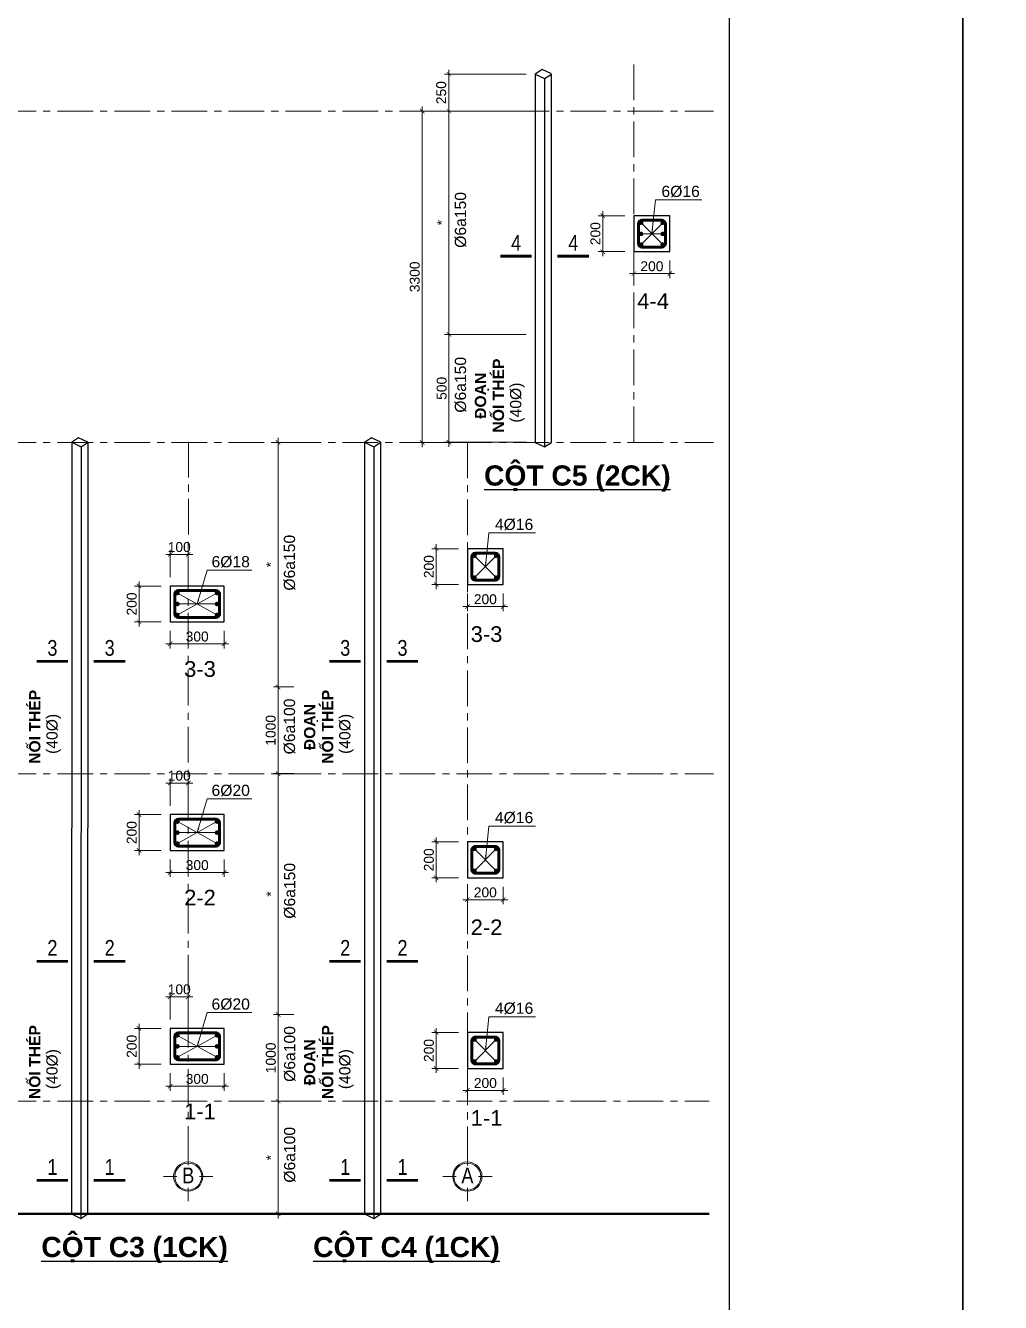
# Model space of a CAD drawing. Header units: millimetres. Extents: x 0 to 84000, y -29700 to 363007.
# Drawn here: x 21127 to 42840, y 119482 to 147928 of the extents above; entities that cross this region are included whole.
import ezdxf
from ezdxf.enums import TextEntityAlignment as Align

# ---------------------------------------------------------------- set-up
doc = ezdxf.new("R2010")
doc.units = ezdxf.units.MM
doc.linetypes.add('CENTER', pattern=[50.8, 31.75, -6.35, 6.35, -6.35])
for name, color, linetype, lineweight in [('- Border', 7, 'Continuous', 25), ('- Dims', 8, 'Continuous', 13), ('- Grid line', 8, 'CENTER', 13), ('- Note', 9, 'Continuous', 13), ('- RebarL', 6, 'Continuous', 60), ('- Text thin', 3, 'Continuous', 25)]:
    doc.layers.add(name, color=color, linetype=linetype, lineweight=lineweight)
doc.styles.add('B-Arial', font='arialbd.ttf')
doc.styles.add('B-Helve Condense', font='VNI-HelveB.TTF')
doc.styles.add('R-Arial', font='arial.ttf')
doc.styles.add('R-Helve Condense', font='VHELVCN.TTF')
doc.dimstyles.new('SC-100', dxfattribs={"dimtxt": 220, "dimasz": 100, "dimexe": 100, "dimexo": 200, "dimgap": 60, "dimtad": 1, "dimdec": 0, "dimzin": 0, "dimdsep": 46, "dimtxsty": 'R-Arial', "dimblk": 'ARCHTICK', "dimcen": 0.5, "dimdle": 100, "dimclrd": 256, "dimclre": 256, "dimclrt": 4, "dimadec": 0, "dimazin": 0, "dimtfac": 1, "dimtdec": 0, "dimtix": 1, "dimtmove": 0, "dimatfit": 3, "dimfxl": 1, "dimtolj": 1, "dimtzin": 0, "dimlwd": -1, "dimlwe": -1, "dimarcsym": 0})
doc.dimstyles.new('SC-25-100', dxfattribs={"dimtxt": 220, "dimasz": 100, "dimexe": 100, "dimexo": 200, "dimgap": 50, "dimtad": 1, "dimdec": 0, "dimlfac": 0.25, "dimzin": 0, "dimdsep": 46, "dimtxsty": 'R-Arial', "dimblk": 'ARCHTICK', "dimcen": 0.5, "dimdle": 100, "dimclrd": 256, "dimclre": 256, "dimclrt": 4, "dimadec": 0, "dimazin": 0, "dimtfac": 1, "dimtdec": 0, "dimtix": 1, "dimtmove": 0, "dimatfit": 3, "dimfxl": 1, "dimtolj": 1, "dimtzin": 0, "dimlwd": -1, "dimlwe": -1, "dimarcsym": 0})

# ---------------------------------------------------------------- blocks, each defined once
blk = doc.blocks.new('*U14')
at = {"layer": '- Note', "color": 7, "ltscale": 100, "const_width": 60}
blk.add_lwpolyline([(-351, -257), (349, -257)], dxfattribs=at)
at = {"layer": '- Text thin', "style": 'R-Helve Condense', "flags": 4}
blk.add_attdef('A', text='', height=350, dxfattribs=at).set_placement((3, 39), align=Align.MIDDLE_CENTER)
blk = doc.blocks.new('_ArchTick')
at = {"color": 0, "linetype": 'ByBlock', "const_width": 0.15}
blk.add_lwpolyline([(-0.5, -0.5), (0.5, 0.5)], dxfattribs=at)
blk = doc.blocks.new('*D131')
at = {"layer": '- Dims', "ltscale": 500, "transparency": 16777216}
for p, q in [((24150, 125588), (23556, 125588)), ((23656, 125688), (23656, 124688)), ((24150, 124788), (23556, 124788))]:
    blk.add_line(p, q, dxfattribs=at)
at = {"layer": 'Defpoints', "color": 0, "ltscale": 500, "transparency": 16777216}
for p in [(24350, 125588), (23656, 124788), (24350, 124788)]:
    blk.add_point(p, dxfattribs=at)
at = {"layer": '- Dims', "ltscale": 500, "transparency": 16777216, "xscale": 100, "yscale": 100, "zscale": 100}
for p, rotation in [((23656, 125588), 90), ((23656, 124788), 270)]:
    blk.add_blockref('_ArchTick', p, dxfattribs=dict(at, rotation=rotation))
at = {"layer": '- Dims', "color": 4, "ltscale": 500, "transparency": 16777216, "insert": (23493, 125188), "char_height": 220, "attachment_point": 5, "rotation": 90, "style": 'R-Arial'}
blk.add_mtext('\\A1;200', dxfattribs=at)
blk = doc.blocks.new('*D132')
at = {"layer": '- Dims', "ltscale": 500, "transparency": 16777216}
for p, q in [((24350, 124588), (24350, 124199)), ((25550, 124588), (25550, 124199)), ((24250, 124299), (25650, 124299))]:
    blk.add_line(p, q, dxfattribs=at)
at = {"layer": 'Defpoints', "color": 0, "ltscale": 500, "transparency": 16777216}
for p in [(24350, 124788), (25550, 124788), (25550, 124299)]:
    blk.add_point(p, dxfattribs=at)
at = {"layer": '- Dims', "ltscale": 500, "transparency": 16777216, "xscale": 100, "yscale": 100, "zscale": 100, "rotation": 180}
blk.add_blockref('_ArchTick', (24350, 124299), dxfattribs=at)
at = {"layer": '- Dims', "ltscale": 500, "transparency": 16777216, "xscale": 100, "yscale": 100, "zscale": 100}
blk.add_blockref('_ArchTick', (25550, 124299), dxfattribs=at)
at = {"layer": '- Dims', "color": 4, "ltscale": 500, "transparency": 16777216, "insert": (24950, 124461), "char_height": 220, "attachment_point": 5, "style": 'R-Arial'}
blk.add_mtext('\\A1;300', dxfattribs=at)
blk = doc.blocks.new('Grid symbol')
at = {"layer": '- Grid line', "color": 7, "linetype": 'Continuous', "ltscale": 100}
for points in [[(0, 250), (0, 550)], [(-250, 0), (-550, 0)], [(250, 0), (550, 0)], [(0, -250), (0, -550)]]:
    blk.add_lwpolyline(points, dxfattribs=at)
blk.add_circle((0, 0), 325, dxfattribs=at)
at = {"layer": '- Grid line', "color": 32, "linetype": 'Continuous', "ltscale": 100}
blk.add_circle((0, 0), 300, dxfattribs=at)
at = {"layer": '- Grid line', "color": 3, "style": 'R-Helve Condense', "flags": 4}
blk.add_attdef('A', text='', height=350, dxfattribs=at).set_placement((1, 24), align=Align.MIDDLE_CENTER)
blk = doc.blocks.new('*D135')
at = {"layer": '- Dims', "ltscale": 500, "transparency": 16777216}
for p, q in [((24150, 130349), (23556, 130349)), ((23656, 130449), (23656, 129449)), ((24150, 129549), (23556, 129549))]:
    blk.add_line(p, q, dxfattribs=at)
at = {"layer": 'Defpoints', "color": 0, "ltscale": 500, "transparency": 16777216}
for p in [(24350, 130349), (23656, 129549), (24350, 129549)]:
    blk.add_point(p, dxfattribs=at)
at = {"layer": '- Dims', "ltscale": 500, "transparency": 16777216, "xscale": 100, "yscale": 100, "zscale": 100}
for p, rotation in [((23656, 130349), 90), ((23656, 129549), 270)]:
    blk.add_blockref('_ArchTick', p, dxfattribs=dict(at, rotation=rotation))
at = {"layer": '- Dims', "color": 4, "ltscale": 500, "transparency": 16777216, "insert": (23493, 129949), "char_height": 220, "attachment_point": 5, "rotation": 90, "style": 'R-Arial'}
blk.add_mtext('\\A1;200', dxfattribs=at)
blk = doc.blocks.new('*D136')
at = {"layer": '- Dims', "ltscale": 500, "transparency": 16777216}
for p, q in [((24350, 129349), (24350, 128960)), ((25550, 129349), (25550, 128960)), ((24250, 129060), (25650, 129060))]:
    blk.add_line(p, q, dxfattribs=at)
at = {"layer": 'Defpoints', "color": 0, "ltscale": 500, "transparency": 16777216}
for p in [(24350, 129549), (25550, 129549), (25550, 129060)]:
    blk.add_point(p, dxfattribs=at)
at = {"layer": '- Dims', "ltscale": 500, "transparency": 16777216, "xscale": 100, "yscale": 100, "zscale": 100, "rotation": 180}
blk.add_blockref('_ArchTick', (24350, 129060), dxfattribs=at)
at = {"layer": '- Dims', "ltscale": 500, "transparency": 16777216, "xscale": 100, "yscale": 100, "zscale": 100}
blk.add_blockref('_ArchTick', (25550, 129060), dxfattribs=at)
at = {"layer": '- Dims', "color": 4, "ltscale": 500, "transparency": 16777216, "insert": (24950, 129223), "char_height": 220, "attachment_point": 5, "style": 'R-Arial'}
blk.add_mtext('\\A1;300', dxfattribs=at)
blk = doc.blocks.new('*D137')
at = {"layer": '- Dims', "ltscale": 500, "transparency": 16777216}
for p, q in [((24150, 135442), (23556, 135442)), ((23656, 135542), (23656, 134542)), ((24150, 134642), (23556, 134642))]:
    blk.add_line(p, q, dxfattribs=at)
at = {"layer": 'Defpoints', "color": 0, "ltscale": 500, "transparency": 16777216}
for p in [(24350, 135442), (23656, 134642), (24350, 134642)]:
    blk.add_point(p, dxfattribs=at)
at = {"layer": '- Dims', "ltscale": 500, "transparency": 16777216, "xscale": 100, "yscale": 100, "zscale": 100}
for p, rotation in [((23656, 135442), 90), ((23656, 134642), 270)]:
    blk.add_blockref('_ArchTick', p, dxfattribs=dict(at, rotation=rotation))
at = {"layer": '- Dims', "color": 4, "ltscale": 500, "transparency": 16777216, "insert": (23493, 135042), "char_height": 220, "attachment_point": 5, "rotation": 90, "style": 'R-Arial'}
blk.add_mtext('\\A1;200', dxfattribs=at)
blk = doc.blocks.new('*D138')
at = {"layer": '- Dims', "ltscale": 500, "transparency": 16777216}
for p, q in [((24350, 134442), (24350, 134054)), ((25550, 134442), (25550, 134054)), ((24250, 134154), (25650, 134154))]:
    blk.add_line(p, q, dxfattribs=at)
at = {"layer": 'Defpoints', "color": 0, "ltscale": 500, "transparency": 16777216}
for p in [(24350, 134642), (25550, 134642), (25550, 134154)]:
    blk.add_point(p, dxfattribs=at)
at = {"layer": '- Dims', "ltscale": 500, "transparency": 16777216, "xscale": 100, "yscale": 100, "zscale": 100, "rotation": 180}
blk.add_blockref('_ArchTick', (24350, 134154), dxfattribs=at)
at = {"layer": '- Dims', "ltscale": 500, "transparency": 16777216, "xscale": 100, "yscale": 100, "zscale": 100}
blk.add_blockref('_ArchTick', (25550, 134154), dxfattribs=at)
at = {"layer": '- Dims', "color": 4, "ltscale": 500, "transparency": 16777216, "insert": (24950, 134316), "char_height": 220, "attachment_point": 5, "style": 'R-Arial'}
blk.add_mtext('\\A1;300', dxfattribs=at)
blk = doc.blocks.new('*D139')
at = {"layer": '- Dims', "ltscale": 200, "transparency": 16777216}
for p, q in [((27103, 125898), (26653, 125898)), ((26753, 123863), (26753, 125998)), ((27103, 123963), (26653, 123963))]:
    blk.add_line(p, q, dxfattribs=at)
at = {"layer": 'Defpoints', "color": 0, "ltscale": 200, "transparency": 16777216}
for p in [(26753, 125898), (27303, 125898), (27303, 123963)]:
    blk.add_point(p, dxfattribs=at)
at = {"layer": '- Dims', "ltscale": 200, "transparency": 16777216, "xscale": 100, "yscale": 100, "zscale": 100}
for p, rotation in [((26753, 125898), 90), ((26753, 123963), 270)]:
    blk.add_blockref('_ArchTick', p, dxfattribs=dict(at, rotation=rotation))
at = {"layer": '- Dims', "color": 4, "ltscale": 200, "transparency": 16777216, "insert": (26591, 124930), "char_height": 220, "attachment_point": 5, "rotation": 90, "style": 'R-Arial'}
blk.add_mtext('\\A1;1000', dxfattribs=at)
blk = doc.blocks.new('*D140')
at = {"layer": '- Dims', "ltscale": 200, "transparency": 16777216}
for p, q in [((27103, 131262), (26653, 131262)), ((26753, 125798), (26753, 131362)), ((27103, 125898), (26653, 125898))]:
    blk.add_line(p, q, dxfattribs=at)
at = {"layer": 'Defpoints', "color": 0, "ltscale": 200, "transparency": 16777216}
for p in [(26753, 131262), (27303, 131262), (27303, 125898)]:
    blk.add_point(p, dxfattribs=at)
at = {"layer": '- Dims', "ltscale": 200, "transparency": 16777216, "xscale": 100, "yscale": 100, "zscale": 100}
for p, rotation in [((26753, 131262), 90), ((26753, 125898), 270)]:
    blk.add_blockref('_ArchTick', p, dxfattribs=dict(at, rotation=rotation))
at = {"layer": '- Dims', "color": 4, "ltscale": 200, "transparency": 16777216, "insert": (26593, 128580), "char_height": 220, "attachment_point": 5, "rotation": 90, "style": 'R-Arial'}
blk.add_mtext('\\A1;*', dxfattribs=at)
blk = doc.blocks.new('*D141')
at = {"layer": '- Dims', "ltscale": 200, "transparency": 16777216}
for p, q in [((26753, 124063), (26753, 121354)), ((27103, 123963), (26653, 123963)), ((27103, 121454), (26653, 121454))]:
    blk.add_line(p, q, dxfattribs=at)
at = {"layer": 'Defpoints', "color": 0, "ltscale": 200, "transparency": 16777216}
for p in [(27303, 123963), (26753, 121454), (27303, 121454)]:
    blk.add_point(p, dxfattribs=at)
at = {"layer": '- Dims', "ltscale": 200, "transparency": 16777216, "xscale": 100, "yscale": 100, "zscale": 100}
for p, rotation in [((26753, 123963), 90), ((26753, 121454), 270)]:
    blk.add_blockref('_ArchTick', p, dxfattribs=dict(at, rotation=rotation))
at = {"layer": '- Dims', "color": 4, "ltscale": 200, "transparency": 16777216, "insert": (26593, 122708), "char_height": 220, "attachment_point": 5, "rotation": 90, "style": 'R-Arial'}
blk.add_mtext('\\A1;*', dxfattribs=at)
blk = doc.blocks.new('*D111')
at = {"layer": '- Dims', "ltscale": 200, "transparency": 16777216}
for p, q in [((27100, 133194), (26650, 133194)), ((26750, 131159), (26750, 133294)), ((27100, 131259), (26650, 131259))]:
    blk.add_line(p, q, dxfattribs=at)
at = {"layer": 'Defpoints', "color": 0, "ltscale": 200, "transparency": 16777216}
for p in [(26750, 133194), (27300, 133194), (27300, 131259)]:
    blk.add_point(p, dxfattribs=at)
at = {"layer": '- Dims', "ltscale": 200, "transparency": 16777216, "xscale": 100, "yscale": 100, "zscale": 100}
for p, rotation in [((26750, 133194), 90), ((26750, 131259), 270)]:
    blk.add_blockref('_ArchTick', p, dxfattribs=dict(at, rotation=rotation))
at = {"layer": '- Dims', "color": 4, "ltscale": 200, "transparency": 16777216, "insert": (26587, 132227), "char_height": 220, "attachment_point": 5, "rotation": 90, "style": 'R-Arial'}
blk.add_mtext('\\A1;1000', dxfattribs=at)
blk = doc.blocks.new('*D112')
at = {"layer": '- Dims', "ltscale": 200, "transparency": 16777216}
for p, q in [((27100, 138642), (26650, 138642)), ((26750, 133094), (26750, 138742)), ((27100, 133194), (26650, 133194))]:
    blk.add_line(p, q, dxfattribs=at)
at = {"layer": 'Defpoints', "color": 0, "ltscale": 200, "transparency": 16777216}
for p in [(26750, 138642), (27300, 138642), (27300, 133194)]:
    blk.add_point(p, dxfattribs=at)
at = {"layer": '- Dims', "ltscale": 200, "transparency": 16777216, "xscale": 100, "yscale": 100, "zscale": 100}
for p, rotation in [((26750, 138642), 90), ((26750, 133194), 270)]:
    blk.add_blockref('_ArchTick', p, dxfattribs=dict(at, rotation=rotation))
at = {"layer": '- Dims', "color": 4, "ltscale": 200, "transparency": 16777216, "insert": (26590, 135918), "char_height": 220, "attachment_point": 5, "rotation": 90, "style": 'R-Arial'}
blk.add_mtext('\\A1;*', dxfattribs=at)
blk = doc.blocks.new('*D143')
at = {"layer": '- Dims', "ltscale": 500, "transparency": 16777216}
for p, q in [((24350, 125788), (24350, 126392)), ((24750, 125788), (24750, 126392)), ((24350, 126292), (24250, 126292)), ((24350, 126292), (24750, 126292)), ((24750, 126292), (24850, 126292))]:
    blk.add_line(p, q, dxfattribs=at)
at = {"layer": 'Defpoints', "color": 0, "ltscale": 500, "transparency": 16777216}
for p in [(24750, 126292), (24350, 125588), (24750, 125588)]:
    blk.add_point(p, dxfattribs=at)
at = {"layer": '- Dims', "ltscale": 500, "transparency": 16777216, "xscale": 100, "yscale": 100, "zscale": 100}
blk.add_blockref('_ArchTick', (24350, 126292), dxfattribs=at)
at = {"layer": '- Dims', "ltscale": 500, "transparency": 16777216, "xscale": 100, "yscale": 100, "zscale": 100, "rotation": 180}
blk.add_blockref('_ArchTick', (24750, 126292), dxfattribs=at)
at = {"layer": '- Dims', "color": 4, "ltscale": 500, "transparency": 16777216, "insert": (24550, 126455), "char_height": 220, "attachment_point": 5, "style": 'R-Arial'}
blk.add_mtext('\\A1;100', dxfattribs=at)
blk = doc.blocks.new('*D113')
at = {"layer": '- Dims', "ltscale": 500, "transparency": 16777216}
for p, q in [((24350, 130549), (24350, 131154)), ((24750, 130549), (24750, 131154)), ((24350, 131054), (24250, 131054)), ((24350, 131054), (24750, 131054)), ((24750, 131054), (24850, 131054))]:
    blk.add_line(p, q, dxfattribs=at)
at = {"layer": 'Defpoints', "color": 0, "ltscale": 500, "transparency": 16777216}
for p in [(24750, 131054), (24350, 130349), (24750, 130349)]:
    blk.add_point(p, dxfattribs=at)
at = {"layer": '- Dims', "ltscale": 500, "transparency": 16777216, "xscale": 100, "yscale": 100, "zscale": 100}
blk.add_blockref('_ArchTick', (24350, 131054), dxfattribs=at)
at = {"layer": '- Dims', "ltscale": 500, "transparency": 16777216, "xscale": 100, "yscale": 100, "zscale": 100, "rotation": 180}
blk.add_blockref('_ArchTick', (24750, 131054), dxfattribs=at)
at = {"layer": '- Dims', "color": 4, "ltscale": 500, "transparency": 16777216, "insert": (24550, 131216), "char_height": 220, "attachment_point": 5, "style": 'R-Arial'}
blk.add_mtext('\\A1;100', dxfattribs=at)
blk = doc.blocks.new('*D114')
at = {"layer": '- Dims', "ltscale": 500, "transparency": 16777216}
for p, q in [((24350, 136147), (24250, 136147)), ((24350, 135642), (24350, 136247)), ((24350, 136147), (24750, 136147)), ((24750, 135642), (24750, 136247)), ((24750, 136147), (24850, 136147))]:
    blk.add_line(p, q, dxfattribs=at)
at = {"layer": 'Defpoints', "color": 0, "ltscale": 500, "transparency": 16777216}
for p in [(24750, 136147), (24350, 135442), (24750, 135442)]:
    blk.add_point(p, dxfattribs=at)
at = {"layer": '- Dims', "ltscale": 500, "transparency": 16777216, "xscale": 100, "yscale": 100, "zscale": 100}
blk.add_blockref('_ArchTick', (24350, 136147), dxfattribs=at)
at = {"layer": '- Dims', "ltscale": 500, "transparency": 16777216, "xscale": 100, "yscale": 100, "zscale": 100, "rotation": 180}
blk.add_blockref('_ArchTick', (24750, 136147), dxfattribs=at)
at = {"layer": '- Dims', "color": 4, "ltscale": 500, "transparency": 16777216, "insert": (24550, 136309), "char_height": 220, "attachment_point": 5, "style": 'R-Arial'}
blk.add_mtext('\\A1;100', dxfattribs=at)
blk = doc.blocks.new('*D115')
at = {"layer": '- Dims', "ltscale": 500, "transparency": 16777216}
for p, q in [((30768, 136274), (30173, 136274)), ((30273, 136374), (30273, 135374)), ((30768, 135474), (30173, 135474))]:
    blk.add_line(p, q, dxfattribs=at)
at = {"layer": 'Defpoints', "color": 0, "ltscale": 500, "transparency": 16777216}
for p in [(30968, 136274), (30273, 135474), (30968, 135474)]:
    blk.add_point(p, dxfattribs=at)
at = {"layer": '- Dims', "ltscale": 500, "transparency": 16777216, "xscale": 100, "yscale": 100, "zscale": 100}
for p, rotation in [((30273, 136274), 90), ((30273, 135474), 270)]:
    blk.add_blockref('_ArchTick', p, dxfattribs=dict(at, rotation=rotation))
at = {"layer": '- Dims', "color": 4, "ltscale": 500, "transparency": 16777216, "insert": (30111, 135874), "char_height": 220, "attachment_point": 5, "rotation": 90, "style": 'R-Arial'}
blk.add_mtext('\\A1;200', dxfattribs=at)
blk = doc.blocks.new('*D116')
at = {"layer": '- Dims', "ltscale": 500, "transparency": 16777216}
for p, q in [((30968, 135274), (30968, 134885)), ((31768, 135274), (31768, 134885)), ((30868, 134985), (31868, 134985))]:
    blk.add_line(p, q, dxfattribs=at)
at = {"layer": 'Defpoints', "color": 0, "ltscale": 500, "transparency": 16777216}
for p in [(30968, 135474), (31768, 135474), (31768, 134985)]:
    blk.add_point(p, dxfattribs=at)
at = {"layer": '- Dims', "ltscale": 500, "transparency": 16777216, "xscale": 100, "yscale": 100, "zscale": 100, "rotation": 180}
blk.add_blockref('_ArchTick', (30968, 134985), dxfattribs=at)
at = {"layer": '- Dims', "ltscale": 500, "transparency": 16777216, "xscale": 100, "yscale": 100, "zscale": 100}
blk.add_blockref('_ArchTick', (31768, 134985), dxfattribs=at)
at = {"layer": '- Dims', "color": 4, "ltscale": 500, "transparency": 16777216, "insert": (31368, 135147), "char_height": 220, "attachment_point": 5, "style": 'R-Arial'}
blk.add_mtext('\\A1;200', dxfattribs=at)
blk = doc.blocks.new('*D117')
at = {"layer": '- Dims', "ltscale": 500, "transparency": 16777216}
for p, q in [((30767, 129743), (30173, 129743)), ((30273, 129843), (30273, 128843)), ((30767, 128943), (30173, 128943))]:
    blk.add_line(p, q, dxfattribs=at)
at = {"layer": 'Defpoints', "color": 0, "ltscale": 500, "transparency": 16777216}
for p in [(30967, 129743), (30273, 128943), (30967, 128943)]:
    blk.add_point(p, dxfattribs=at)
at = {"layer": '- Dims', "ltscale": 500, "transparency": 16777216, "xscale": 100, "yscale": 100, "zscale": 100}
for p, rotation in [((30273, 129743), 90), ((30273, 128943), 270)]:
    blk.add_blockref('_ArchTick', p, dxfattribs=dict(at, rotation=rotation))
at = {"layer": '- Dims', "color": 4, "ltscale": 500, "transparency": 16777216, "insert": (30111, 129343), "char_height": 220, "attachment_point": 5, "rotation": 90, "style": 'R-Arial'}
blk.add_mtext('\\A1;200', dxfattribs=at)
blk = doc.blocks.new('*D118')
at = {"layer": '- Dims', "ltscale": 500, "transparency": 16777216}
for p, q in [((30967, 128743), (30967, 128354)), ((31767, 128743), (31767, 128354)), ((30867, 128454), (31867, 128454))]:
    blk.add_line(p, q, dxfattribs=at)
at = {"layer": 'Defpoints', "color": 0, "ltscale": 500, "transparency": 16777216}
for p in [(30967, 128943), (31767, 128943), (31767, 128454)]:
    blk.add_point(p, dxfattribs=at)
at = {"layer": '- Dims', "ltscale": 500, "transparency": 16777216, "xscale": 100, "yscale": 100, "zscale": 100, "rotation": 180}
blk.add_blockref('_ArchTick', (30967, 128454), dxfattribs=at)
at = {"layer": '- Dims', "ltscale": 500, "transparency": 16777216, "xscale": 100, "yscale": 100, "zscale": 100}
blk.add_blockref('_ArchTick', (31767, 128454), dxfattribs=at)
at = {"layer": '- Dims', "color": 4, "ltscale": 500, "transparency": 16777216, "insert": (31367, 128616), "char_height": 220, "attachment_point": 5, "style": 'R-Arial'}
blk.add_mtext('\\A1;200', dxfattribs=at)
blk = doc.blocks.new('*D119')
at = {"layer": '- Dims', "ltscale": 500, "transparency": 16777216}
for p, q in [((30768, 125495), (30173, 125495)), ((30273, 125595), (30273, 124595)), ((30768, 124695), (30173, 124695))]:
    blk.add_line(p, q, dxfattribs=at)
at = {"layer": 'Defpoints', "color": 0, "ltscale": 500, "transparency": 16777216}
for p in [(30968, 125495), (30273, 124695), (30968, 124695)]:
    blk.add_point(p, dxfattribs=at)
at = {"layer": '- Dims', "ltscale": 500, "transparency": 16777216, "xscale": 100, "yscale": 100, "zscale": 100}
for p, rotation in [((30273, 125495), 90), ((30273, 124695), 270)]:
    blk.add_blockref('_ArchTick', p, dxfattribs=dict(at, rotation=rotation))
at = {"layer": '- Dims', "color": 4, "ltscale": 500, "transparency": 16777216, "insert": (30111, 125095), "char_height": 220, "attachment_point": 5, "rotation": 90, "style": 'R-Arial'}
blk.add_mtext('\\A1;200', dxfattribs=at)
blk = doc.blocks.new('*D120')
at = {"layer": '- Dims', "ltscale": 500, "transparency": 16777216}
for p, q in [((30968, 124495), (30968, 124106)), ((31768, 124495), (31768, 124106)), ((30868, 124206), (31868, 124206))]:
    blk.add_line(p, q, dxfattribs=at)
at = {"layer": 'Defpoints', "color": 0, "ltscale": 500, "transparency": 16777216}
for p in [(30968, 124695), (31768, 124695), (31768, 124206)]:
    blk.add_point(p, dxfattribs=at)
at = {"layer": '- Dims', "ltscale": 500, "transparency": 16777216, "xscale": 100, "yscale": 100, "zscale": 100, "rotation": 180}
blk.add_blockref('_ArchTick', (30968, 124206), dxfattribs=at)
at = {"layer": '- Dims', "ltscale": 500, "transparency": 16777216, "xscale": 100, "yscale": 100, "zscale": 100}
blk.add_blockref('_ArchTick', (31768, 124206), dxfattribs=at)
at = {"layer": '- Dims', "color": 4, "ltscale": 500, "transparency": 16777216, "insert": (31368, 124369), "char_height": 220, "attachment_point": 5, "style": 'R-Arial'}
blk.add_mtext('\\A1;200', dxfattribs=at)
blk = doc.blocks.new('*D121')
at = {"layer": '- Dims', "ltscale": 200, "transparency": 16777216}
for p, q in [((30558, 138544), (30558, 141148)), ((32280, 141048), (30458, 141048)), ((32284, 138644), (30458, 138644))]:
    blk.add_line(p, q, dxfattribs=at)
at = {"layer": 'Defpoints', "color": 0, "ltscale": 200, "transparency": 16777216}
for p in [(30558, 141048), (32480, 141048), (32484, 138644)]:
    blk.add_point(p, dxfattribs=at)
at = {"layer": '- Dims', "ltscale": 200, "transparency": 16777216, "xscale": 100, "yscale": 100, "zscale": 100}
for p, rotation in [((30558, 141048), 90), ((30558, 138644), 270)]:
    blk.add_blockref('_ArchTick', p, dxfattribs=dict(at, rotation=rotation))
at = {"layer": '- Dims', "color": 4, "ltscale": 200, "transparency": 16777216, "insert": (30396, 139846), "char_height": 220, "attachment_point": 5, "rotation": 90, "style": 'R-Arial'}
blk.add_mtext('\\A1;500', dxfattribs=at)
blk = doc.blocks.new('*D122')
at = {"layer": '- Dims', "ltscale": 200, "transparency": 16777216}
for p, q in [((30908, 146021), (29858, 146021)), ((29958, 138539), (29958, 146121)), ((30908, 138639), (29858, 138639))]:
    blk.add_line(p, q, dxfattribs=at)
at = {"layer": 'Defpoints', "color": 0, "ltscale": 200, "transparency": 16777216}
for p in [(29958, 146021), (31108, 146021), (31108, 138639)]:
    blk.add_point(p, dxfattribs=at)
at = {"layer": '- Dims', "ltscale": 200, "transparency": 16777216, "xscale": 100, "yscale": 100, "zscale": 100}
for p, rotation in [((29958, 146021), 90), ((29958, 138639), 270)]:
    blk.add_blockref('_ArchTick', p, dxfattribs=dict(at, rotation=rotation))
at = {"layer": '- Dims', "color": 4, "ltscale": 200, "transparency": 16777216, "insert": (29796, 142330), "char_height": 220, "attachment_point": 5, "rotation": 90, "style": 'R-Arial'}
blk.add_mtext('\\A1;3300', dxfattribs=at)
blk = doc.blocks.new('*D123')
at = {"layer": '- Dims', "ltscale": 200, "transparency": 16777216}
for p, q in [((30908, 146021), (30458, 146021)), ((30558, 140948), (30558, 146121)), ((30908, 141048), (30458, 141048))]:
    blk.add_line(p, q, dxfattribs=at)
at = {"layer": 'Defpoints', "color": 0, "ltscale": 200, "transparency": 16777216}
for p in [(30558, 146021), (31108, 146021), (31108, 141048)]:
    blk.add_point(p, dxfattribs=at)
at = {"layer": '- Dims', "ltscale": 200, "transparency": 16777216, "xscale": 100, "yscale": 100, "zscale": 100}
for p, rotation in [((30558, 146021), 90), ((30558, 141048), 270)]:
    blk.add_blockref('_ArchTick', p, dxfattribs=dict(at, rotation=rotation))
at = {"layer": '- Dims', "color": 4, "ltscale": 200, "transparency": 16777216, "insert": (30398, 143535), "char_height": 220, "attachment_point": 5, "rotation": 90, "style": 'R-Arial'}
blk.add_mtext('\\A1;*', dxfattribs=at)
blk = doc.blocks.new('*D124')
at = {"layer": '- Dims', "ltscale": 500, "transparency": 16777216}
for p, q in [((34477, 143692), (33882, 143692)), ((33982, 143792), (33982, 142792)), ((34477, 142892), (33882, 142892))]:
    blk.add_line(p, q, dxfattribs=at)
at = {"layer": 'Defpoints', "color": 0, "ltscale": 500, "transparency": 16777216}
for p in [(34677, 143692), (33982, 142892), (34677, 142892)]:
    blk.add_point(p, dxfattribs=at)
at = {"layer": '- Dims', "ltscale": 500, "transparency": 16777216, "xscale": 100, "yscale": 100, "zscale": 100}
for p, rotation in [((33982, 143692), 90), ((33982, 142892), 270)]:
    blk.add_blockref('_ArchTick', p, dxfattribs=dict(at, rotation=rotation))
at = {"layer": '- Dims', "color": 4, "ltscale": 500, "transparency": 16777216, "insert": (33820, 143292), "char_height": 220, "attachment_point": 5, "rotation": 90, "style": 'R-Arial'}
blk.add_mtext('\\A1;200', dxfattribs=at)
blk = doc.blocks.new('*D125')
at = {"layer": '- Dims', "ltscale": 500, "transparency": 16777216}
for p, q in [((34677, 142692), (34677, 142303)), ((35477, 142692), (35477, 142303)), ((34577, 142403), (35577, 142403))]:
    blk.add_line(p, q, dxfattribs=at)
at = {"layer": 'Defpoints', "color": 0, "ltscale": 500, "transparency": 16777216}
for p in [(34677, 142892), (35477, 142892), (35477, 142403)]:
    blk.add_point(p, dxfattribs=at)
at = {"layer": '- Dims', "ltscale": 500, "transparency": 16777216, "xscale": 100, "yscale": 100, "zscale": 100, "rotation": 180}
blk.add_blockref('_ArchTick', (34677, 142403), dxfattribs=at)
at = {"layer": '- Dims', "ltscale": 500, "transparency": 16777216, "xscale": 100, "yscale": 100, "zscale": 100}
blk.add_blockref('_ArchTick', (35477, 142403), dxfattribs=at)
at = {"layer": '- Dims', "color": 4, "ltscale": 500, "transparency": 16777216, "insert": (35077, 142565), "char_height": 220, "attachment_point": 5, "style": 'R-Arial'}
blk.add_mtext('\\A1;200', dxfattribs=at)
blk = doc.blocks.new('*D145')
at = {"layer": '- Dims', "transparency": 16777216}
for p, q in [((32277, 146845), (30458, 146845)), ((30558, 145921), (30558, 146945)), ((32280, 146021), (30458, 146021))]:
    blk.add_line(p, q, dxfattribs=at)
at = {"layer": 'Defpoints', "color": 0, "transparency": 16777216}
for p in [(30558, 146845), (32477, 146845), (32480, 146021)]:
    blk.add_point(p, dxfattribs=at)
at = {"layer": '- Dims', "transparency": 16777216, "xscale": 100, "yscale": 100, "zscale": 100}
for p, rotation in [((30558, 146845), 90), ((30558, 146021), 270)]:
    blk.add_blockref('_ArchTick', p, dxfattribs=dict(at, rotation=rotation))
at = {"layer": '- Dims', "color": 4, "transparency": 16777216, "insert": (30386, 146433), "char_height": 220, "attachment_point": 5, "rotation": 90, "style": 'R-Arial'}
blk.add_mtext('\\A1;250', dxfattribs=at)

msp = doc.modelspace()

# ---------------------------------------------------------------- linework, layer by layer
at = {"layer": '- Border', "ltscale": 100}
for p, q in [((32631.3, 146949.3), (32476.7, 146844.9)), ((32480.2, 146847.3), (32686.9, 146745.6)), ((32480.2, 146847.3), (32480.3, 138641.4)), ((32839.8, 146851.3), (32631.3, 146949.3)), ((32686.9, 146745.6), (32843.3, 146847.3)), ((32843.5, 138641.4), (32843.3, 146847.3)), ((32686.9, 146745.6), (32687, 138539.8)), ((22308.3, 138745.8), (22153.7, 138641.4)), ((22157.2, 138643.8), (22153.7, 121455.5)), ((22157.2, 138643.8), (22363.9, 138542.1)), ((22516.8, 138647.7), (22308.3, 138745.8)), ((22363.9, 138542.1), (22360.4, 121353.8)), ((22363.9, 138542.1), (22520.3, 138643.8)), ((22516.8, 121455.5), (22520.3, 138643.8)), ((28829.8, 138745.8), (28675.2, 138641.4)), ((28678.7, 138643.8), (28675.2, 121455.5)), ((28678.7, 138643.8), (28885.4, 138542.1)), ((29038.2, 138647.7), (28829.8, 138745.8)), ((28885.4, 138542.1), (28881.8, 121353.8)), ((28885.4, 138542.1), (29041.8, 138643.8)), ((29038.3, 121455.5), (29041.8, 138643.8)), ((32480.3, 138641.4), (32687, 138539.8)), ((32687, 138539.8), (32843.5, 138641.4)), ((22153.7, 121455.5), (22360.4, 121353.8)), ((22360.4, 121353.8), (22516.8, 121455.5)), ((28675.2, 121455.5), (28881.8, 121353.8)), ((28881.8, 121353.8), (29038.3, 121455.5))]:
    msp.add_line(p, q, dxfattribs=at)
at = {"layer": '- Border', "ltscale": 500}
for points in [[(34676.9, 143692), (34676.9, 142892), (35476.9, 142892), (35476.9, 143692)], [(30967.6, 136273.7), (30967.6, 135473.7), (31767.6, 135473.7), (31767.6, 136273.7)], [(24350.4, 135442.5), (24350.4, 134642.5), (25550.4, 134642.5), (25550.4, 135442.5)], [(24350.4, 130349.2), (24350.4, 129549.2), (25550.4, 129549.2), (25550.4, 130349.2)], [(30967.5, 129742.5), (30967.5, 128942.5), (31767.5, 128942.5), (31767.5, 129742.5)], [(24350.4, 125587.6), (24350.4, 124787.6), (25550.4, 124787.6), (25550.4, 125587.6)], [(30967.6, 125495.3), (30967.6, 124695.3), (31767.6, 124695.3), (31767.6, 125495.3)]]:
    msp.add_lwpolyline(points, close=True, dxfattribs=at)
at = {"layer": '- Border', "ltscale": 500, "const_width": 50}
msp.add_lwpolyline([(4638.8, 121455.5), (36354, 121455.1)], dxfattribs=at)
at = {"layer": '- Grid line', "ltscale": 25}
for p, q in [((34676.9, 147060), (34677.1, 138641.3)), ((4057.4, 146021.6), (36449, 146021.3)), ((4057.4, 138641.6), (36449, 138641.3)), ((24753.3, 138652.6), (24749.8, 122836.7)), ((30967.5, 138641.3), (30967.6, 122836.5)), ((4057.4, 131261.6), (36449, 131261.3)), ((4057.4, 123962.7), (36354, 123962.4))]:
    msp.add_line(p, q, dxfattribs=at)
at = {"layer": '- Note'}
msp.add_line((34811.5, 143286.1), (35342.4, 143286.1), dxfattribs=at)
at = {"layer": '- Note', "ltscale": 100}
for p, q in [((24510, 135042.9), (25390.8, 135042)), ((24510, 135041.2), (25390.8, 135042)), ((24510, 129949.7), (25390.8, 129948.8)), ((24510, 129947.9), (25390.8, 129948.8)), ((24510, 125188), (25390.8, 125187.1)), ((24510, 125186.2), (25390.8, 125187.1))]:
    msp.add_line(p, q, dxfattribs=at)
at = {"layer": '- Note'}
for points in [[(34836.5, 143536.1), (35317.4, 143047.2)], [(34836.5, 143047.2), (35317.4, 143536.1)], [(31127.1, 136117.7), (31608, 135628.8)], [(31127.1, 135628.8), (31608, 136117.7)], [(24510, 135286.5), (25390.8, 134797.6)], [(24510, 134797.6), (25390.8, 135286.5)], [(24510, 130193.2), (25390.8, 129704.3)], [(24510, 129704.3), (25390.8, 130193.2)], [(31127.1, 129586.5), (31607.9, 129097.6)], [(31127.1, 129097.6), (31607.9, 129586.5)], [(24510, 125431.6), (25390.8, 124942.7)], [(24510, 124942.7), (25390.8, 125431.6)], [(31127.1, 125339.3), (31608, 124850.4)], [(31127.1, 124850.4), (31608, 125339.3)]]:
    msp.add_lwpolyline(points, dxfattribs=at)
at = {"layer": '- RebarL', "ltscale": 500}
for points in [[(34776.9, 143512), (34776.9, 143072, 0.4142136), (34856.9, 142992), (35296.9, 142992, 0.4142136), (35376.9, 143072), (35376.9, 143512, 0.4142136), (35296.9, 143592), (34856.9, 143592, 0.4142136)], [(31067.6, 136093.7), (31067.6, 135653.7, 0.4142136), (31147.6, 135573.7), (31587.6, 135573.7, 0.4142136), (31667.6, 135653.7), (31667.6, 136093.7, 0.4142136), (31587.6, 136173.7), (31147.6, 136173.7, 0.4142136)], [(24450.4, 135262.5), (24450.4, 134822.5, 0.4142136), (24530.4, 134742.5), (25370.4, 134742.5, 0.4142136), (25450.4, 134822.5), (25450.4, 135262.5, 0.4142136), (25370.4, 135342.5), (24530.4, 135342.5, 0.4142136)], [(24450.4, 130169.2), (24450.4, 129729.2, 0.4142136), (24530.4, 129649.2), (25370.4, 129649.2, 0.4142136), (25450.4, 129729.2), (25450.4, 130169.2, 0.4142136), (25370.4, 130249.2), (24530.4, 130249.2, 0.4142136)], [(31067.5, 129562.5), (31067.5, 129122.5, 0.4142136), (31147.5, 129042.5), (31587.5, 129042.5, 0.4142136), (31667.5, 129122.5), (31667.5, 129562.5, 0.4142136), (31587.5, 129642.5), (31147.5, 129642.5, 0.4142136)], [(24450.4, 125407.6), (24450.4, 124967.6, 0.4142136), (24530.4, 124887.6), (25370.4, 124887.6, 0.4142136), (25450.4, 124967.6), (25450.4, 125407.6, 0.4142136), (25370.4, 125487.6), (24530.4, 125487.6, 0.4142136)], [(31067.6, 125315.3), (31067.6, 124875.3, 0.4142136), (31147.6, 124795.3), (31587.6, 124795.3, 0.4142136), (31667.6, 124875.3), (31667.6, 125315.3, 0.4142136), (31587.6, 125395.3), (31147.6, 125395.3, 0.4142136)]]:
    msp.add_lwpolyline(points, format="xyb", close=True, dxfattribs=at)
at = {"layer": '- RebarL', "ltscale": 500, "const_width": 50}
for points in [[(34836.5, 143561.1, -1), (34836.5, 143511.1, -1)], [(35317.4, 143561.1, 1), (35317.4, 143511.1, 1)], [(34836.5, 143311.1, -1), (34836.5, 143261.1, -1)], [(34836.5, 143072.2, -1), (34836.5, 143022.2, -1)], [(35317.4, 143311.1, 1), (35317.4, 143261.1, 1)], [(35317.4, 143072.2, 1), (35317.4, 143022.2, 1)], [(31127.1, 136142.7, -1), (31127.1, 136092.7, -1)], [(31608, 136142.7, 1), (31608, 136092.7, 1)], [(31127.1, 135653.8, -1), (31127.1, 135603.8, -1)], [(31608, 135653.8, 1), (31608, 135603.8, 1)], [(24510, 135311.5, -1), (24510, 135261.5, -1)], [(25390.8, 135311.5, 1), (25390.8, 135261.5, 1)], [(24510, 135067, -1), (24510, 135017, -1)], [(24510, 134822.6, -1), (24510, 134772.6, -1)], [(25390.8, 135067, 1), (25390.8, 135017, 1)], [(25390.8, 134822.6, 1), (25390.8, 134772.6, 1)], [(24510, 130218.2, -1), (24510, 130168.2, -1)], [(25390.8, 130218.2, 1), (25390.8, 130168.2, 1)], [(24510, 129973.8, -1), (24510, 129923.8, -1)], [(24510, 129729.3, -1), (24510, 129679.3, -1)], [(25390.8, 129973.8, 1), (25390.8, 129923.8, 1)], [(25390.8, 129729.3, 1), (25390.8, 129679.3, 1)], [(31127.1, 129611.5, -1), (31127.1, 129561.5, -1)], [(31607.9, 129611.5, 1), (31607.9, 129561.5, 1)], [(31127.1, 129122.6, -1), (31127.1, 129072.6, -1)], [(31607.9, 129122.6, 1), (31607.9, 129072.6, 1)], [(24510, 125456.6, -1), (24510, 125406.6, -1)], [(25390.8, 125456.6, 1), (25390.8, 125406.6, 1)], [(24510, 125212.1, -1), (24510, 125162.1, -1)], [(25390.8, 125212.1, 1), (25390.8, 125162.1, 1)], [(31127.1, 125364.3, -1), (31127.1, 125314.3, -1)], [(31608, 125364.3, 1), (31608, 125314.3, 1)], [(24510, 124967.7, -1), (24510, 124917.7, -1)], [(25390.8, 124967.7, 1), (25390.8, 124917.7, 1)], [(31127.1, 124875.4, -1), (31127.1, 124825.4, -1)], [(31608, 124875.4, 1), (31608, 124825.4, 1)]]:
    msp.add_lwpolyline(points, format="xyb", close=True, dxfattribs=at)
at = {"layer": 'Defpoints'}
msp.add_lwpolyline([(36800, 237600), (36800, -29700)], dxfattribs=at)
for points in [[(42000, 148500), (42000, 118800), (0, 118800), (0, 148500)], [(84000, 148500), (84000, 118800), (42000, 118800), (42000, 148500)]]:
    msp.add_lwpolyline(points, close=True, dxfattribs=at)

# ---------------------------------------------------------------- block references
at = {"layer": '- Border'}
ref = msp.add_blockref('*U14', (32049.3, 143047.6), dxfattribs=at)
ref.add_attrib('A', '4', dxfattribs={"layer": '- Text thin', "height": 350, "style": 'R-Helve Condense'}).set_placement((32052.1, 143087), align=Align.MIDDLE_CENTER)
ref = msp.add_blockref('*U14', (33324.2, 143047.6), dxfattribs=at)
ref.add_attrib('A', '4', dxfattribs={"layer": '- Text thin', "height": 350, "style": 'R-Helve Condense'}).set_placement((33327, 143087), align=Align.MIDDLE_CENTER)
ref = msp.add_blockref('*U14', (21722.8, 134024.5), dxfattribs=at)
ref.add_attrib('A', '3', dxfattribs={"layer": '- Text thin', "height": 350, "style": 'R-Helve Condense'}).set_placement((21725.6, 134063.9), align=Align.MIDDLE_CENTER)
ref = msp.add_blockref('*U14', (22997.8, 134024.5), dxfattribs=at)
ref.add_attrib('A', '3', dxfattribs={"layer": '- Text thin', "height": 350, "style": 'R-Helve Condense'}).set_placement((23000.6, 134063.9), align=Align.MIDDLE_CENTER)
ref = msp.add_blockref('*U14', (28244.3, 134024.5), dxfattribs=at)
ref.add_attrib('A', '3', dxfattribs={"layer": '- Text thin', "height": 350, "style": 'R-Helve Condense'}).set_placement((28247.1, 134063.9), align=Align.MIDDLE_CENTER)
ref = msp.add_blockref('*U14', (29519.3, 134024.5), dxfattribs=at)
ref.add_attrib('A', '3', dxfattribs={"layer": '- Text thin', "height": 350, "style": 'R-Helve Condense'}).set_placement((29522.1, 134063.9), align=Align.MIDDLE_CENTER)
ref = msp.add_blockref('*U14', (21722.8, 127341.5), dxfattribs=at)
ref.add_attrib('A', '2', dxfattribs={"layer": '- Text thin', "height": 350, "style": 'R-Helve Condense'}).set_placement((21725.6, 127381), align=Align.MIDDLE_CENTER)
ref = msp.add_blockref('*U14', (22997.8, 127341.5), dxfattribs=at)
ref.add_attrib('A', '2', dxfattribs={"layer": '- Text thin', "height": 350, "style": 'R-Helve Condense'}).set_placement((23000.6, 127381), align=Align.MIDDLE_CENTER)
ref = msp.add_blockref('*U14', (28244.3, 127341.5), dxfattribs=at)
ref.add_attrib('A', '2', dxfattribs={"layer": '- Text thin', "height": 350, "style": 'R-Helve Condense'}).set_placement((28247.1, 127381), align=Align.MIDDLE_CENTER)
ref = msp.add_blockref('*U14', (29519.3, 127341.5), dxfattribs=at)
ref.add_attrib('A', '2', dxfattribs={"layer": '- Text thin', "height": 350, "style": 'R-Helve Condense'}).set_placement((29522.1, 127381), align=Align.MIDDLE_CENTER)
ref = msp.add_blockref('*U14', (21722.8, 122459.8), dxfattribs=at)
ref.add_attrib('A', '1', dxfattribs={"layer": '- Text thin', "height": 350, "style": 'R-Helve Condense'}).set_placement((21725.6, 122499.2), align=Align.MIDDLE_CENTER)
ref = msp.add_blockref('*U14', (22997.8, 122459.8), dxfattribs=at)
ref.add_attrib('A', '1', dxfattribs={"layer": '- Text thin', "height": 350, "style": 'R-Helve Condense'}).set_placement((23000.6, 122499.2), align=Align.MIDDLE_CENTER)
ref = msp.add_blockref('*U14', (28244.3, 122459.8), dxfattribs=at)
ref.add_attrib('A', '1', dxfattribs={"layer": '- Text thin', "height": 350, "style": 'R-Helve Condense'}).set_placement((28247.1, 122499.2), align=Align.MIDDLE_CENTER)
ref = msp.add_blockref('*U14', (29519.3, 122459.8), dxfattribs=at)
ref.add_attrib('A', '1', dxfattribs={"layer": '- Text thin', "height": 350, "style": 'R-Helve Condense'}).set_placement((29522.1, 122499.2), align=Align.MIDDLE_CENTER)
at = {"layer": '- Grid line'}
ref = msp.add_blockref('Grid symbol', (24749.8, 122286.7), dxfattribs=at)
ref.add_attrib('A', 'B', dxfattribs={"color": 3, "height": 350, "style": 'R-Helve Condense'}).set_placement((24750.9, 122310.6), align=Align.MIDDLE_CENTER)
ref = msp.add_blockref('Grid symbol', (30967.6, 122286.5), dxfattribs=at)
ref.add_attrib('A', 'A', dxfattribs={"color": 3, "height": 350, "style": 'R-Helve Condense'}).set_placement((30968.6, 122310.4), align=Align.MIDDLE_CENTER)

# ---------------------------------------------------------------- texts
at = {"layer": '- Text thin'}
for s, height, style, p in [('6%%C16', 250, 'R-Arial', (35290.2, 144109)), ('4-4', 350, 'B-Helve Condense', (34750.4, 141614.3)), ('%%UCỘT C5 (2CK)', 450, 'B-Arial', (31338.7, 137679.1)), ('4%%C16', 250, 'R-Arial', (31580.8, 136690.6)), ('6%%C18', 250, 'R-Arial', (25269.4, 135859.5)), ('3-3', 350, 'B-Helve Condense', (31041, 134195.9)), ('3-3', 350, 'B-Helve Condense', (24659.1, 133418.8)), ('6%%C20', 250, 'R-Arial', (25269.4, 130766.2)), ('4%%C16', 250, 'R-Arial', (31580.8, 130159.5)), ('2-2', 350, 'B-Helve Condense', (24659.1, 128325.5)), ('2-2', 350, 'B-Helve Condense', (31040.9, 127664.7)), ('6%%C20', 250, 'R-Arial', (25269.4, 126004.5)), ('4%%C16', 250, 'R-Arial', (31580.8, 125912.3)), ('1-1', 350, 'B-Helve Condense', (24659.1, 123563.8)), ('1-1', 350, 'B-Helve Condense', (31041, 123417.5)), ('%%UCỘT C3 (1CK)', 450, 'B-Arial', (21478.5, 120493.2)), ('%%UCỘT C4 (1CK)', 450, 'B-Arial', (27533.5, 120493.2))]:
    msp.add_text(s, height=height, dxfattribs=dict(at, style=style)).set_placement(p)
for s, style, p in [('%%C6a150', 'R-Arial', (30938.1, 142976.4)), ('%%C6a150', 'R-Arial', (30938.1, 139304)), ('NỐI THÉP', 'B-Arial', (31784.2, 138860.5)), ('ĐOẠN', 'B-Arial', (31384.2, 139165.8)), ('(40%%C)', 'R-Arial', (32167.2, 139081.9)), ('(40%%C)', 'R-Arial', (32167.2, 139081.9)), ('%%C6a150', 'R-Arial', (27129.4, 135339.8)), ('NỐI THÉP', 'B-Arial', (21457.7, 131480.7)), ('%%C6a100', 'R-Arial', (27129.4, 131692)), ('NỐI THÉP', 'B-Arial', (27979.2, 131480.7)), ('(40%%C)', 'R-Arial', (21840.6, 131702)), ('ĐOẠN', 'B-Arial', (27579.2, 131785.9)), ('(40%%C)', 'R-Arial', (28362.1, 131702)), ('%%C6a150', 'R-Arial', (27133, 128030.8)), ('NỐI THÉP', 'B-Arial', (21457.6, 124012)), ('%%C6a100', 'R-Arial', (27133, 124395.3)), ('NỐI THÉP', 'B-Arial', (27979.1, 124012)), ('ĐOẠN', 'B-Arial', (27579.1, 124317.3)), ('(40%%C)', 'R-Arial', (21840.5, 124233.4)), ('(40%%C)', 'R-Arial', (28362, 124233.4)), ('%%C6a100', 'R-Arial', (27133, 122150.3))]:
    msp.add_text(s, height=250, rotation=90, dxfattribs=dict(at, style=style)).set_placement(p)

# ---------------------------------------------------------------- dimensions: what is measured, and where the dimension line sits
at = {"layer": '- Dims'}
dim = msp.add_linear_dim(base=(30558.3, 146844.9), p1=(32480.2, 146021.3), p2=(32476.7, 146844.9), angle=90, text='250', dimstyle='SC-100', override={"dimtxsty": 'R-Arial'}, dxfattribs=at)
dim.commit()
dim.dimension.update_dxf_attribs({"geometry": '*D145', "text_midpoint": (30386, 146433.1)})
at = {"layer": '- Dims', "ltscale": 200}
for base, p1, p2, text, picture, middle in [((29958.4, 146021.4), (31108.3, 138639.2), (31108.3, 146021.4), '3300', '*D122', (29796, 142330.3)), ((30558.3, 146021.3), (31108.2, 141048.2), (31108.2, 146021.3), '*', '*D123', (30398.3, 143534.7)), ((30558.3, 141048.2), (32483.8, 138643.6), (32480.3, 141048.2), '500', '*D121', (30396, 139845.9)), ((26749.6, 138641.6), (27299.6, 133194.3), (27299.6, 138641.6), '*', '*D112', (26589.6, 135917.9)), ((26749.6, 133194.3), (27299.6, 131259.4), (27299.6, 133194.3), '1000', '*D111', (26587.3, 132226.9)), ((26753.2, 131261.6), (27303.1, 125897.6), (27303.1, 131261.6), '*', '*D140', (26593.2, 128579.6)), ((26753.2, 125897.6), (27303.1, 123962.7), (27303.1, 125897.6), '1000', '*D139', (26590.9, 124930.1)), ((26753.2, 121453.7), (27303.1, 123962.7), (27303.1, 121453.7), '*', '*D141', (26593.2, 122708.2))]:
    dim = msp.add_linear_dim(base=base, p1=p1, p2=p2, angle=90, text=text, dimstyle='SC-25-100', override={"dimtxsty": 'R-Arial'}, dxfattribs=at)
    dim.commit()
    dim.dimension.update_dxf_attribs({"geometry": picture, "text_midpoint": middle})
at = {"layer": '- Dims', "ltscale": 500}
for base, p1, p2, picture, middle in [((33982.3, 142892), (34676.9, 143692), (34676.9, 142892), '*D124', (33820, 143292)), ((30272.9, 135473.7), (30967.6, 136273.7), (30967.6, 135473.7), '*D115', (30110.6, 135873.7)), ((23655.8, 134642.5), (24350.4, 135442.5), (24350.4, 134642.5), '*D137', (23493.4, 135042.5)), ((23655.8, 129549.2), (24350.4, 130349.2), (24350.4, 129549.2), '*D135', (23493.4, 129949.2)), ((30272.8, 128942.5), (30967.5, 129742.5), (30967.5, 128942.5), '*D117', (30110.5, 129342.5)), ((23655.8, 124787.6), (24350.4, 125587.6), (24350.4, 124787.6), '*D131', (23493.4, 125187.6)), ((30272.9, 124695.3), (30967.6, 125495.3), (30967.6, 124695.3), '*D119', (30110.6, 125095.3))]:
    dim = msp.add_linear_dim(base=base, p1=p1, p2=p2, angle=270, dimstyle='SC-25-100', override={"dimtxsty": 'R-Arial'}, dxfattribs=at)
    dim.commit()
    dim.dimension.update_dxf_attribs({"geometry": picture, "text_midpoint": middle})
for base, p1, p2, picture, middle in [((35476.9, 142403.2), (34676.9, 142892), (35476.9, 142892), '*D125', (35076.9, 142565.5)), ((24750.4, 136147.2), (24350.4, 135442.5), (24750.4, 135442.5), '*D114', (24550.4, 136309.5)), ((31767.6, 134984.8), (30967.6, 135473.7), (31767.6, 135473.7), '*D116', (31367.6, 135147.1)), ((25550.4, 134153.6), (24350.4, 134642.5), (25550.4, 134642.5), '*D138', (24950.4, 134316)), ((24750.4, 131053.9), (24350.4, 130349.2), (24750.4, 130349.2), '*D113', (24550.4, 131216.2)), ((25550.4, 129060.4), (24350.4, 129549.2), (25550.4, 129549.2), '*D136', (24950.4, 129222.8)), ((31767.5, 128453.6), (30967.5, 128942.5), (31767.5, 128942.5), '*D118', (31367.5, 128616)), ((24750.4, 126292.3), (24350.4, 125587.6), (24750.4, 125587.6), '*D143', (24550.4, 126454.6)), ((25550.4, 124298.7), (24350.4, 124787.6), (25550.4, 124787.6), '*D132', (24950.4, 124461.1)), ((31767.6, 124206.4), (30967.6, 124695.3), (31767.6, 124695.3), '*D120', (31367.6, 124368.8))]:
    dim = msp.add_linear_dim(base=base, p1=p1, p2=p2, dimstyle='SC-25-100', override={"dimtxsty": 'R-Arial'}, dxfattribs=at)
    dim.commit()
    dim.dimension.update_dxf_attribs({"geometry": picture, "text_midpoint": middle})

# ---------------------------------------------------------------- leaders
at = {"layer": '- Note', "ltscale": 100}
for points in [[(35077.5, 143292.3), (35153.8, 144043.6), (36190.6, 144043.6)], [(31368.2, 135874), (31444.4, 136625.2), (32481.2, 136625.2)], [(24951.2, 135042.5), (25171.9, 135794), (26169.8, 135794)], [(24951.2, 129949.2), (25171.9, 130700.8), (26169.8, 130700.8)], [(31368.1, 129342.8), (31444.3, 130094), (32481.1, 130094)], [(24951.2, 125187.6), (25171.9, 125939.1), (26169.8, 125939.1)], [(31368.2, 125095.6), (31444.4, 125846.8), (32481.2, 125846.8)]]:
    msp.add_leader(points, dimstyle='SC-25-100', dxfattribs=at)

doc.saveas('drawing.dxf')
